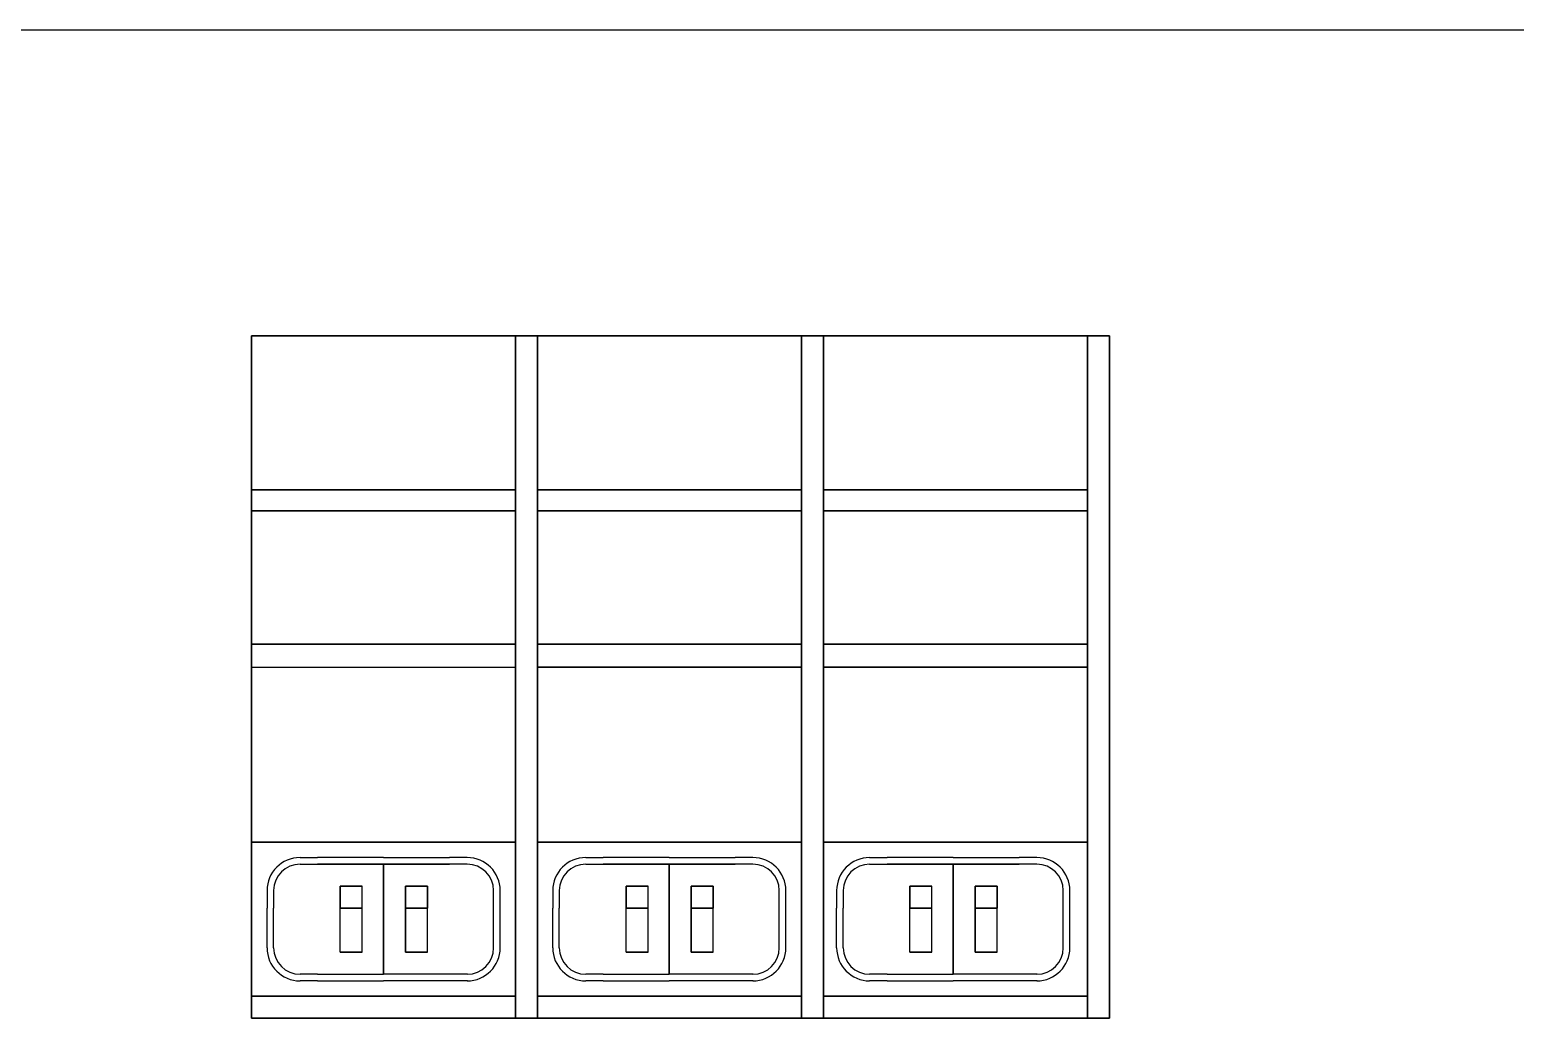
# Model space of a CAD drawing. Header units: millimetres. Extents: x 51491 to 87084, y 5379 to 33460.
# Drawn here: x 74741 to 80211, y 25802 to 29439 of the extents above; entities that cross this region are included whole.
import ezdxf

# ---------------------------------------------------------------- set-up
doc = ezdxf.new("R2010")
doc.units = ezdxf.units.MM
doc.layers.add('www.cad-blocks.net', color=7, linetype='Continuous')

# ---------------------------------------------------------------- blocks, each defined once
blk = doc.blocks.new('A$C2ED65D9D')
at = {"linetype": 'Continuous'}
for p, q in [((0, 2511), (972, 2511)), ((0, 2511), (972, 2511)), ((0, 2511), (972, 2511)), ((972, 2511), (0, 2511)), ((972, 2511), (0, 2511)), ((0, 2511), (972, 2511)), ((972, 2511), (0, 2511)), ((0, 2511), (972, 2511)), ((0, 2511), (972, 2511)), ((0, 2511), (972, 2511)), ((972, 2511), (0, 2511)), ((972, 2511), (0, 2511)), ((0, 2511), (972, 2511)), ((972, 2511), (0, 2511)), ((0, 2511), (972, 2511)), ((972, 2511), (0, 2511)), ((972, 2511), (0, 2511)), ((0, 2511), (972, 2511)), ((972, 2511), (0, 2511)), ((0, 2511), (972, 2511)), ((0, 2511), (972, 2511)), ((0, 2511), (972, 2511)), ((0, 2511), (972, 2511)), ((972, 2511), (0, 2511)), ((972, 2511), (0, 2511)), ((0, 2511), (972, 2511)), ((0, 2511), (972, 2511)), ((972, 2511), (0, 2511)), ((0, 2511), (972, 2511)), ((972, 2511), (0, 2511)), ((972, 2511), (0, 2511)), ((0, 2511), (972, 2511)), ((0, 648), (0, 2511)), ((0, 648), (0, 2511)), ((0, 648), (0, 2511)), ((0, 2511), (0, 648)), ((0, 2511), (0, 648)), ((0, 648), (0, 2511)), ((0, 2511), (0, 648)), ((0, 648), (0, 2511)), ((0, 648), (0, 2511)), ((0, 648), (0, 2511)), ((0, 2511), (0, 648)), ((0, 2511), (0, 648)), ((0, 648), (0, 2511)), ((0, 2511), (0, 648)), ((0, 648), (0, 2511)), ((0, 2511), (0, 648)), ((0, 2511), (0, 648)), ((0, 648), (0, 2511)), ((0, 2511), (0, 648)), ((0, 648), (0, 2511)), ((0, 648), (0, 2511)), ((0, 648), (0, 2511)), ((0, 648), (0, 2511)), ((0, 2511), (0, 648)), ((0, 2511), (0, 648)), ((0, 648), (0, 2511)), ((0, 648), (0, 2511)), ((0, 2511), (0, 648)), ((0, 648), (0, 2511)), ((0, 648), (0, 2511)), ((0, 2511), (0, 648)), ((0, 648), (0, 2511)), ((972, 2511), (1053, 2511)), ((1053, 2511), (972, 2511)), ((1053, 2511), (972, 2511)), ((972, 2511), (1053, 2511)), ((972, 2511), (972, 648)), ((972, 2511), (972, 648)), ((972, 648), (972, 2511)), ((972, 648), (972, 2511)), ((972, 648), (972, 2511)), ((972, 648), (972, 2511)), ((972, 2511), (972, 648)), ((972, 2511), (972, 648)), ((972, 648), (972, 2511)), ((972, 648), (972, 2511)), ((972, 648), (972, 2511)), ((972, 648), (972, 2511)), ((1053, 648), (1053, 2511)), ((1053, 648), (1053, 2511)), ((1053, 648), (1053, 2511)), ((1053, 2511), (1053, 648)), ((1053, 2511), (1053, 648)), ((1053, 648), (1053, 2511)), ((1053, 2511), (1053, 648)), ((1053, 648), (1053, 2511)), ((1053, 648), (1053, 2511)), ((1053, 648), (1053, 2511)), ((1053, 2511), (1053, 648)), ((1053, 2511), (1053, 648)), ((1053, 648), (1053, 2511)), ((1053, 2511), (1053, 648)), ((1053, 648), (1053, 2511)), ((1053, 2511), (1053, 648)), ((1053, 2511), (1053, 648)), ((1053, 648), (1053, 2511)), ((1053, 2511), (1053, 648)), ((1053, 648), (1053, 2511)), ((1053, 648), (1053, 2511)), ((1053, 648), (1053, 2511)), ((1053, 648), (1053, 2511)), ((1053, 2511), (1053, 648)), ((1053, 2511), (1053, 648)), ((1053, 648), (1053, 2511)), ((1053, 2511), (1053, 648)), ((1053, 648), (1053, 2511)), ((1053, 648), (1053, 2511)), ((1053, 648), (1053, 2511)), ((1053, 2511), (1053, 648)), ((1053, 2511), (1053, 648)), ((1053, 648), (1053, 2511)), ((1053, 2511), (1053, 648)), ((1053, 648), (1053, 2511)), ((1053, 2511), (1053, 648)), ((1053, 2511), (1053, 648)), ((1053, 648), (1053, 2511)), ((1053, 2511), (1053, 648)), ((1053, 648), (1053, 2511)), ((1053, 648), (1053, 2511)), ((1053, 648), (1053, 2511)), ((1053, 648), (1053, 2511)), ((1053, 2511), (1053, 648)), ((1053, 2511), (1053, 648)), ((1053, 648), (1053, 2511)), ((1053, 648), (1053, 2511)), ((1053, 2511), (1053, 648)), ((1053, 648), (1053, 2511)), ((1053, 648), (1053, 2511)), ((1053, 2511), (1053, 648)), ((1053, 648), (1053, 2511)), ((1053, 2511), (2025, 2511)), ((1053, 2511), (2025, 2511)), ((1053, 2511), (2025, 2511)), ((2025, 2511), (1053, 2511)), ((2025, 2511), (1053, 2511)), ((1053, 2511), (2025, 2511)), ((2025, 2511), (1053, 2511)), ((1053, 2511), (2025, 2511)), ((1053, 2511), (2025, 2511)), ((1053, 2511), (2025, 2511)), ((2025, 2511), (1053, 2511)), ((2025, 2511), (1053, 2511)), ((1053, 2511), (2025, 2511)), ((2025, 2511), (1053, 2511)), ((1053, 2511), (2025, 2511)), ((2025, 2511), (1053, 2511)), ((2025, 2511), (1053, 2511)), ((1053, 2511), (2025, 2511)), ((2025, 2511), (1053, 2511)), ((1053, 2511), (2025, 2511)), ((1053, 2511), (2025, 2511)), ((1053, 2511), (2025, 2511)), ((1053, 2511), (2025, 2511)), ((2025, 2511), (1053, 2511)), ((2025, 2511), (1053, 2511)), ((1053, 2511), (2025, 2511)), ((1053, 2511), (2025, 2511)), ((2025, 2511), (1053, 2511)), ((1053, 2511), (2025, 2511)), ((2025, 2511), (1053, 2511)), ((2025, 2511), (1053, 2511)), ((1053, 2511), (2025, 2511)), ((2106, 2511), (2025, 2511)), ((2025, 2511), (2106, 2511)), ((2025, 2511), (2106, 2511)), ((2025, 2511), (2106, 2511)), ((2025, 2511), (2025, 648)), ((2025, 648), (2025, 2511)), ((2025, 2511), (2025, 648)), ((2025, 2511), (2025, 648)), ((2025, 648), (2025, 2511)), ((2025, 2511), (2025, 648)), ((2025, 648), (2025, 2511)), ((2025, 648), (2025, 2511)), ((2025, 648), (2025, 2511)), ((2025, 648), (2025, 2511)), ((2025, 2511), (2025, 648)), ((2025, 2511), (2025, 648)), ((2025, 648), (2025, 2511)), ((2025, 648), (2025, 2511)), ((2025, 648), (2025, 2511)), ((2025, 648), (2025, 2511)), ((2106, 2511), (3078, 2511)), ((2106, 2511), (3078, 2511)), ((2106, 2511), (3078, 2511)), ((3078, 2511), (2106, 2511)), ((3078, 2511), (2106, 2511)), ((2106, 2511), (3078, 2511)), ((3078, 2511), (2106, 2511)), ((2106, 2511), (3078, 2511)), ((2106, 2511), (3078, 2511)), ((2106, 2511), (3078, 2511)), ((3078, 2511), (2106, 2511)), ((3078, 2511), (2106, 2511)), ((2106, 2511), (3078, 2511)), ((3078, 2511), (2106, 2511)), ((2106, 2511), (3078, 2511)), ((3078, 2511), (2106, 2511)), ((3078, 2511), (2106, 2511)), ((2106, 2511), (3078, 2511)), ((3078, 2511), (2106, 2511)), ((2106, 2511), (3078, 2511)), ((2106, 2511), (3078, 2511)), ((2106, 2511), (3078, 2511)), ((2106, 2511), (3078, 2511)), ((3078, 2511), (2106, 2511)), ((3078, 2511), (2106, 2511)), ((2106, 2511), (3078, 2511)), ((2106, 2511), (3078, 2511)), ((3078, 2511), (2106, 2511)), ((2106, 2511), (3078, 2511)), ((3078, 2511), (2106, 2511)), ((3078, 2511), (2106, 2511)), ((2106, 2511), (3078, 2511)), ((2106, 648), (2106, 2511)), ((2106, 648), (2106, 2511)), ((2106, 648), (2106, 2511)), ((2106, 2511), (2106, 648)), ((2106, 2511), (2106, 648)), ((2106, 648), (2106, 2511)), ((2106, 2511), (2106, 648)), ((2106, 648), (2106, 2511)), ((2106, 648), (2106, 2511)), ((2106, 648), (2106, 2511)), ((2106, 2511), (2106, 648)), ((2106, 2511), (2106, 648)), ((2106, 648), (2106, 2511)), ((2106, 2511), (2106, 648)), ((2106, 648), (2106, 2511)), ((2106, 2511), (2106, 648)), ((2106, 2511), (2106, 648)), ((2106, 648), (2106, 2511)), ((2106, 2511), (2106, 648)), ((2106, 648), (2106, 2511)), ((2106, 648), (2106, 2511)), ((2106, 648), (2106, 2511)), ((2106, 648), (2106, 2511)), ((2106, 2511), (2106, 648)), ((2106, 2511), (2106, 648)), ((2106, 648), (2106, 2511)), ((2106, 648), (2106, 2511)), ((2106, 2511), (2106, 648)), ((2106, 648), (2106, 2511)), ((2106, 648), (2106, 2511)), ((2106, 2511), (2106, 648)), ((2106, 648), (2106, 2511)), ((2106, 648), (2106, 2511)), ((2106, 648), (2106, 2511)), ((2106, 648), (2106, 2511)), ((2106, 2511), (2106, 648)), ((2106, 2511), (2106, 648)), ((2106, 648), (2106, 2511)), ((2106, 2511), (2106, 648)), ((2106, 648), (2106, 2511)), ((2106, 648), (2106, 2511)), ((2106, 648), (2106, 2511)), ((2106, 2511), (2106, 648)), ((2106, 2511), (2106, 648)), ((2106, 648), (2106, 2511)), ((2106, 648), (2106, 2511)), ((2106, 2511), (2106, 648)), ((2106, 648), (2106, 2511)), ((3078, 2511), (3159, 2511)), ((3078, 2511), (3159, 2511)), ((3159, 2511), (3078, 2511)), ((3078, 2511), (3159, 2511)), ((3078, 2511), (3078, 648)), ((3078, 648), (3078, 2511)), ((3078, 648), (3078, 2511)), ((3078, 2511), (3078, 648)), ((3078, 2511), (3078, 648)), ((3078, 648), (3078, 2511)), ((3078, 2511), (3078, 648)), ((3078, 648), (3078, 2511)), ((3078, 2511), (3078, 648)), ((3078, 2511), (3078, 648)), ((3078, 648), (3078, 2511)), ((3078, 2511), (3078, 648)), ((3078, 648), (3078, 2511)), ((3078, 648), (3078, 2511)), ((3078, 648), (3078, 2511)), ((3078, 648), (3078, 2511)), ((3078, 2511), (3078, 648)), ((3078, 2511), (3078, 648)), ((3078, 648), (3078, 2511)), ((3078, 648), (3078, 2511)), ((3078, 648), (3078, 2511)), ((3078, 648), (3078, 2511)), ((3159, 648), (3159, 2511)), ((3159, 648), (3159, 2511)), ((3159, 648), (3159, 2511)), ((3159, 2511), (3159, 648)), ((3159, 2511), (3159, 648)), ((3159, 2511), (3159, 648)), ((3159, 648), (3159, 2511)), ((3159, 648), (3159, 2511)), ((3159, 2511), (3159, 648)), ((3159, 648), (3159, 2511)), ((0, 1944), (972, 1944)), ((0, 1944), (972, 1944)), ((0, 1944), (972, 1944)), ((972, 1944), (0, 1944)), ((972, 1944), (0, 1944)), ((0, 1944), (972, 1944)), ((972, 1944), (0, 1944)), ((0, 1944), (972, 1944)), ((0, 1944), (972, 1944)), ((0, 1944), (972, 1944)), ((972, 1944), (0, 1944)), ((972, 1944), (0, 1944)), ((0, 1944), (972, 1944)), ((972, 1944), (0, 1944)), ((0, 1944), (972, 1944)), ((972, 1944), (0, 1944)), ((972, 1944), (0, 1944)), ((0, 1944), (972, 1944)), ((972, 1944), (0, 1944)), ((0, 1944), (972, 1944)), ((0, 1944), (972, 1944)), ((0, 1944), (972, 1944)), ((0, 1944), (972, 1944)), ((972, 1944), (0, 1944)), ((972, 1944), (0, 1944)), ((0, 1944), (972, 1944)), ((0, 1944), (972, 1944)), ((972, 1944), (0, 1944)), ((0, 1944), (972, 1944)), ((972, 1944), (0, 1944)), ((972, 1944), (0, 1944)), ((0, 1944), (972, 1944)), ((1053, 1944), (2025, 1944)), ((1053, 1944), (2025, 1944)), ((1053, 1944), (2025, 1944)), ((2025, 1944), (1053, 1944)), ((2025, 1944), (1053, 1944)), ((1053, 1944), (2025, 1944)), ((2025, 1944), (1053, 1944)), ((1053, 1944), (2025, 1944)), ((1053, 1944), (2025, 1944)), ((1053, 1944), (2025, 1944)), ((2025, 1944), (1053, 1944)), ((2025, 1944), (1053, 1944)), ((1053, 1944), (2025, 1944)), ((2025, 1944), (1053, 1944)), ((1053, 1944), (2025, 1944)), ((2025, 1944), (1053, 1944)), ((2025, 1944), (1053, 1944)), ((1053, 1944), (2025, 1944)), ((2025, 1944), (1053, 1944)), ((1053, 1944), (2025, 1944)), ((1053, 1944), (2025, 1944)), ((1053, 1944), (2025, 1944)), ((1053, 1944), (2025, 1944)), ((2025, 1944), (1053, 1944)), ((2025, 1944), (1053, 1944)), ((1053, 1944), (2025, 1944)), ((1053, 1944), (2025, 1944)), ((2025, 1944), (1053, 1944)), ((1053, 1944), (2025, 1944)), ((2025, 1944), (1053, 1944)), ((2025, 1944), (1053, 1944)), ((1053, 1944), (2025, 1944)), ((2106, 1944), (3078, 1944)), ((2106, 1944), (3078, 1944)), ((2106, 1944), (3078, 1944)), ((3078, 1944), (2106, 1944)), ((3078, 1944), (2106, 1944)), ((2106, 1944), (3078, 1944)), ((3078, 1944), (2106, 1944)), ((2106, 1944), (3078, 1944)), ((2106, 1944), (3078, 1944)), ((2106, 1944), (3078, 1944)), ((3078, 1944), (2106, 1944)), ((3078, 1944), (2106, 1944)), ((2106, 1944), (3078, 1944)), ((3078, 1944), (2106, 1944)), ((2106, 1944), (3078, 1944)), ((3078, 1944), (2106, 1944)), ((3078, 1944), (2106, 1944)), ((2106, 1944), (3078, 1944)), ((3078, 1944), (2106, 1944)), ((2106, 1944), (3078, 1944)), ((2106, 1944), (3078, 1944)), ((2106, 1944), (3078, 1944)), ((2106, 1944), (3078, 1944)), ((3078, 1944), (2106, 1944)), ((3078, 1944), (2106, 1944)), ((2106, 1944), (3078, 1944)), ((2106, 1944), (3078, 1944)), ((3078, 1944), (2106, 1944)), ((2106, 1944), (3078, 1944)), ((3078, 1944), (2106, 1944)), ((3078, 1944), (2106, 1944)), ((2106, 1944), (3078, 1944)), ((0, 1867.3), (972, 1867.3)), ((972, 1867.3), (0, 1867.3)), ((972, 1867.3), (0, 1867.3)), ((0, 1867.3), (972, 1867.3)), ((972, 1867.3), (0, 1867.3)), ((0, 1867.3), (972, 1867.3)), ((0, 1867.3), (972, 1867.3)), ((972, 1867.3), (0, 1867.3)), ((972, 1867.3), (0, 1867.3)), ((0, 1867.3), (972, 1867.3)), ((0, 1867.3), (972, 1867.3)), ((0, 1867.3), (972, 1867.3)), ((0, 1867.3), (972, 1867.3)), ((972, 1867.3), (0, 1867.3)), ((0, 1867.3), (972, 1867.3)), ((972, 1867.3), (0, 1867.3)), ((972, 1867.3), (0, 1867.3)), ((0, 1867.3), (972, 1867.3)), ((972, 1867.3), (0, 1867.3)), ((0, 1867.3), (972, 1867.3)), ((972, 1867.3), (0, 1867.3)), ((972, 1867.3), (0, 1867.3)), ((0, 1867.3), (972, 1867.3)), ((0, 1867.3), (972, 1867.3)), ((0, 1867.3), (972, 1867.3)), ((972, 1867.3), (0, 1867.3)), ((0, 1867.3), (972, 1867.3)), ((972, 1867.3), (0, 1867.3)), ((972, 1867.3), (0, 1867.3)), ((0, 1867.3), (972, 1867.3)), ((0, 1867.3), (972, 1867.3)), ((0, 1867.3), (972, 1867.3)), ((1053, 1867.3), (2025, 1867.3)), ((2025, 1867.3), (1053, 1867.3)), ((2025, 1867.3), (1053, 1867.3)), ((1053, 1867.3), (2025, 1867.3)), ((2025, 1867.3), (1053, 1867.3)), ((1053, 1867.3), (2025, 1867.3)), ((1053, 1867.3), (2025, 1867.3)), ((2025, 1867.3), (1053, 1867.3)), ((2025, 1867.3), (1053, 1867.3)), ((1053, 1867.3), (2025, 1867.3)), ((1053, 1867.3), (2025, 1867.3)), ((1053, 1867.3), (2025, 1867.3)), ((1053, 1867.3), (2025, 1867.3)), ((2025, 1867.3), (1053, 1867.3)), ((1053, 1867.3), (2025, 1867.3)), ((2025, 1867.3), (1053, 1867.3)), ((2025, 1867.3), (1053, 1867.3)), ((1053, 1867.3), (2025, 1867.3)), ((2025, 1867.3), (1053, 1867.3)), ((1053, 1867.3), (2025, 1867.3)), ((2025, 1867.3), (1053, 1867.3)), ((2025, 1867.3), (1053, 1867.3)), ((1053, 1867.3), (2025, 1867.3)), ((1053, 1867.3), (2025, 1867.3)), ((1053, 1867.3), (2025, 1867.3)), ((2025, 1867.3), (1053, 1867.3)), ((1053, 1867.3), (2025, 1867.3)), ((2025, 1867.3), (1053, 1867.3)), ((2025, 1867.3), (1053, 1867.3)), ((1053, 1867.3), (2025, 1867.3)), ((1053, 1867.3), (2025, 1867.3)), ((1053, 1867.3), (2025, 1867.3)), ((2106, 1867.3), (3078, 1867.3)), ((3078, 1867.3), (2106, 1867.3)), ((3078, 1867.3), (2106, 1867.3)), ((2106, 1867.3), (3078, 1867.3)), ((3078, 1867.3), (2106, 1867.3)), ((2106, 1867.3), (3078, 1867.3)), ((2106, 1867.3), (3078, 1867.3)), ((3078, 1867.3), (2106, 1867.3)), ((3078, 1867.3), (2106, 1867.3)), ((2106, 1867.3), (3078, 1867.3)), ((2106, 1867.3), (3078, 1867.3)), ((2106, 1867.3), (3078, 1867.3)), ((2106, 1867.3), (3078, 1867.3)), ((3078, 1867.3), (2106, 1867.3)), ((2106, 1867.3), (3078, 1867.3)), ((3078, 1867.3), (2106, 1867.3)), ((3078, 1867.3), (2106, 1867.3)), ((2106, 1867.3), (3078, 1867.3)), ((3078, 1867.3), (2106, 1867.3)), ((2106, 1867.3), (3078, 1867.3)), ((3078, 1867.3), (2106, 1867.3)), ((3078, 1867.3), (2106, 1867.3)), ((2106, 1867.3), (3078, 1867.3)), ((2106, 1867.3), (3078, 1867.3)), ((2106, 1867.3), (3078, 1867.3)), ((3078, 1867.3), (2106, 1867.3)), ((2106, 1867.3), (3078, 1867.3)), ((3078, 1867.3), (2106, 1867.3)), ((3078, 1867.3), (2106, 1867.3)), ((2106, 1867.3), (3078, 1867.3)), ((2106, 1867.3), (3078, 1867.3)), ((2106, 1867.3), (3078, 1867.3)), ((0, 1215), (0, 1377)), ((0, 1377), (0, 1215)), ((0, 1215), (0, 1377)), ((0, 1215), (0, 1377)), ((0, 1377), (972, 1377)), ((0, 1377), (972, 1377)), ((972, 1377), (0, 1377)), ((972, 1377), (0, 1377)), ((0, 1377), (972, 1377)), ((0, 1377), (972, 1377)), ((972, 1377), (0, 1377)), ((0, 1377), (972, 1377)), ((972, 1377), (972, 1215)), ((972, 1215), (972, 1377)), ((972, 1215), (972, 1377)), ((972, 1215), (972, 1377)), ((1053, 1215), (1053, 1377)), ((1053, 1377), (1053, 1215)), ((1053, 1215), (1053, 1377)), ((1053, 1215), (1053, 1377)), ((1053, 1377), (2025, 1377)), ((1053, 1377), (2025, 1377)), ((2025, 1377), (1053, 1377)), ((2025, 1377), (1053, 1377)), ((1053, 1377), (2025, 1377)), ((1053, 1377), (2025, 1377)), ((2025, 1377), (1053, 1377)), ((1053, 1377), (2025, 1377)), ((2025, 1377), (2025, 1215)), ((2025, 1215), (2025, 1377)), ((2025, 1215), (2025, 1377)), ((2025, 1215), (2025, 1377)), ((2106, 1377), (3078, 1377)), ((2106, 1377), (3078, 1377)), ((3078, 1377), (2106, 1377)), ((3078, 1377), (2106, 1377)), ((2106, 1377), (3078, 1377)), ((2106, 1377), (3078, 1377)), ((3078, 1377), (2106, 1377)), ((2106, 1377), (3078, 1377)), ((2106, 1215), (2106, 1377)), ((2106, 1377), (2106, 1215)), ((2106, 1215), (2106, 1377)), ((2106, 1215), (2106, 1377)), ((3078, 1377), (3078, 1215)), ((3078, 1215), (3078, 1377)), ((3078, 1215), (3078, 1377)), ((3078, 1215), (3078, 1377)), ((0, 1291.7), (972, 1291.7)), ((1053, 1291.7), (2025, 1291.7)), ((2025, 1291.7), (1053, 1291.7)), ((2025, 1291.7), (1053, 1291.7)), ((2025, 1291.7), (1053, 1291.7)), ((1053, 1291.7), (2025, 1291.7)), ((2025, 1291.7), (1053, 1291.7)), ((1053, 1291.7), (2025, 1291.7)), ((2025, 1291.7), (1053, 1291.7)), ((2025, 1291.7), (1053, 1291.7)), ((1053, 1291.7), (2025, 1291.7)), ((2025, 1291.7), (1053, 1291.7)), ((1053, 1291.7), (2025, 1291.7)), ((2025, 1291.7), (1053, 1291.7)), ((2025, 1291.7), (1053, 1291.7)), ((1053, 1291.7), (2025, 1291.7)), ((1053, 1291.7), (2025, 1291.7)), ((1053, 1291.7), (2025, 1291.7)), ((2025, 1291.7), (1053, 1291.7)), ((1053, 1291.7), (2025, 1291.7)), ((2025, 1291.7), (1053, 1291.7)), ((2025, 1291.7), (1053, 1291.7)), ((1053, 1291.7), (2025, 1291.7)), ((1053, 1291.7), (2025, 1291.7)), ((1053, 1291.7), (2025, 1291.7)), ((2106, 1291.7), (3078, 1291.7)), ((3078, 1291.7), (2106, 1291.7)), ((3078, 1291.7), (2106, 1291.7)), ((3078, 1291.7), (2106, 1291.7)), ((2106, 1291.7), (3078, 1291.7)), ((3078, 1291.7), (2106, 1291.7)), ((2106, 1291.7), (3078, 1291.7)), ((3078, 1291.7), (2106, 1291.7)), ((3078, 1291.7), (2106, 1291.7)), ((2106, 1291.7), (3078, 1291.7)), ((3078, 1291.7), (2106, 1291.7)), ((2106, 1291.7), (3078, 1291.7)), ((3078, 1291.7), (2106, 1291.7)), ((3078, 1291.7), (2106, 1291.7)), ((2106, 1291.7), (3078, 1291.7)), ((2106, 1291.7), (3078, 1291.7)), ((2106, 1291.7), (3078, 1291.7)), ((3078, 1291.7), (2106, 1291.7)), ((2106, 1291.7), (3078, 1291.7)), ((3078, 1291.7), (2106, 1291.7)), ((3078, 1291.7), (2106, 1291.7)), ((2106, 1291.7), (3078, 1291.7)), ((2106, 1291.7), (3078, 1291.7)), ((2106, 1291.7), (3078, 1291.7)), ((0, 0), (0, 648)), ((0, 648), (0, 0)), ((0, 648), (0, 0)), ((0, 648), (0, 0)), ((0, 0), (0, 648)), ((0, 0), (0, 648)), ((0, 648), (0, 0)), ((0, 648), (0, 0)), ((0, 0), (0, 648)), ((0, 648), (0, 0)), ((0, 648), (0, 0)), ((0, 648), (0, 0)), ((0, 0), (0, 648)), ((0, 648), (0, 0)), ((0, 0), (0, 648)), ((0, 648), (0, 0)), ((0, 0), (0, 648)), ((0, 0), (0, 648)), ((0, 648), (0, 0)), ((0, 0), (0, 648)), ((0, 648), (0, 81)), ((0, 648), (0, 81)), ((0, 648), (0, 81)), ((0, 648), (0, 81)), ((486, 648), (0, 648)), ((0, 648), (486, 648)), ((486, 648), (0, 648)), ((0, 648), (486, 648)), ((0, 648), (972, 648)), ((972, 648), (0, 648)), ((972, 648), (0, 648)), ((972, 648), (0, 648)), ((0, 648), (972, 648)), ((0, 648), (972, 648)), ((972, 648), (0, 648)), ((972, 648), (0, 648)), ((0, 648), (972, 648)), ((972, 648), (0, 648)), ((972, 648), (0, 648)), ((972, 648), (0, 648)), ((0, 648), (972, 648)), ((972, 648), (0, 648)), ((0, 648), (972, 648)), ((972, 648), (0, 648)), ((0, 648), (972, 648)), ((972, 648), (0, 648)), ((972, 648), (0, 648)), ((0, 648), (972, 648)), ((486, 648), (972, 648)), ((972, 648), (486, 648)), ((486, 648), (972, 648)), ((486, 648), (972, 648)), ((972, 648), (972, 0)), ((972, 648), (972, 0)), ((972, 648), (972, 0)), ((972, 0), (972, 648)), ((972, 648), (972, 0)), ((972, 0), (972, 648)), ((972, 0), (972, 648)), ((972, 0), (972, 648)), ((972, 648), (972, 81)), ((972, 648), (972, 81)), ((972, 648), (972, 81)), ((972, 648), (972, 81)), ((1053, 0), (1053, 648)), ((1053, 648), (1053, 0)), ((1053, 648), (1053, 0)), ((1053, 648), (1053, 0)), ((1053, 0), (1053, 648)), ((1053, 0), (1053, 648)), ((1053, 648), (1053, 0)), ((1053, 648), (1053, 0)), ((1053, 0), (1053, 648)), ((1053, 0), (1053, 648)), ((1053, 648), (1053, 0)), ((1053, 0), (1053, 648)), ((1053, 0), (1053, 648)), ((1053, 648), (1053, 0)), ((1053, 648), (1053, 0)), ((1053, 648), (1053, 0)), ((1053, 0), (1053, 648)), ((1053, 0), (1053, 648)), ((1053, 648), (1053, 0)), ((1053, 648), (1053, 0)), ((1053, 0), (1053, 648)), ((1053, 648), (1053, 0)), ((1053, 648), (1053, 0)), ((1053, 648), (1053, 0)), ((1053, 0), (1053, 648)), ((1053, 648), (1053, 0)), ((1053, 0), (1053, 648)), ((1053, 648), (1053, 0)), ((1053, 0), (1053, 648)), ((1053, 0), (1053, 648)), ((1053, 648), (1053, 0)), ((1053, 0), (1053, 648)), ((1053, 648), (1053, 81)), ((1053, 648), (1053, 81)), ((1053, 648), (1053, 81)), ((1053, 648), (1053, 81)), ((1053, 648), (2025, 648)), ((2025, 648), (1053, 648)), ((2025, 648), (1053, 648)), ((2025, 648), (1053, 648)), ((1053, 648), (2025, 648)), ((1053, 648), (2025, 648)), ((2025, 648), (1053, 648)), ((2025, 648), (1053, 648)), ((1053, 648), (2025, 648)), ((2025, 648), (1053, 648)), ((2025, 648), (1053, 648)), ((2025, 648), (1053, 648)), ((1053, 648), (2025, 648)), ((2025, 648), (1053, 648)), ((1053, 648), (2025, 648)), ((2025, 648), (1053, 648)), ((1053, 648), (2025, 648)), ((2025, 648), (1053, 648)), ((2025, 648), (1053, 648)), ((1053, 648), (2025, 648)), ((1539, 648), (1053, 648)), ((1053, 648), (1539, 648)), ((1539, 648), (1053, 648)), ((1053, 648), (1539, 648)), ((1539, 648), (2025, 648)), ((2025, 648), (1539, 648)), ((1539, 648), (2025, 648)), ((1539, 648), (2025, 648)), ((2025, 0), (2025, 648)), ((2025, 0), (2025, 648)), ((2025, 648), (2025, 0)), ((2025, 648), (2025, 0)), ((2025, 648), (2025, 0)), ((2025, 0), (2025, 648)), ((2025, 648), (2025, 0)), ((2025, 0), (2025, 648)), ((2025, 0), (2025, 648)), ((2025, 0), (2025, 648)), ((2025, 648), (2025, 81)), ((2025, 648), (2025, 81)), ((2025, 648), (2025, 81)), ((2025, 648), (2025, 81)), ((2592, 648), (2106, 648)), ((2106, 648), (2592, 648)), ((2592, 648), (2106, 648)), ((2106, 648), (2592, 648)), ((2106, 648), (3078, 648)), ((3078, 648), (2106, 648)), ((3078, 648), (2106, 648)), ((3078, 648), (2106, 648)), ((2106, 648), (3078, 648)), ((2106, 648), (3078, 648)), ((3078, 648), (2106, 648)), ((3078, 648), (2106, 648)), ((2106, 648), (3078, 648)), ((3078, 648), (2106, 648)), ((3078, 648), (2106, 648)), ((3078, 648), (2106, 648)), ((2106, 648), (3078, 648)), ((3078, 648), (2106, 648)), ((2106, 648), (3078, 648)), ((3078, 648), (2106, 648)), ((2106, 648), (3078, 648)), ((3078, 648), (2106, 648)), ((3078, 648), (2106, 648)), ((2106, 648), (3078, 648)), ((2106, 0), (2106, 648)), ((2106, 648), (2106, 0)), ((2106, 648), (2106, 0)), ((2106, 648), (2106, 0)), ((2106, 0), (2106, 648)), ((2106, 0), (2106, 648)), ((2106, 648), (2106, 0)), ((2106, 648), (2106, 0)), ((2106, 0), (2106, 648)), ((2106, 648), (2106, 0)), ((2106, 648), (2106, 0)), ((2106, 648), (2106, 0)), ((2106, 0), (2106, 648)), ((2106, 648), (2106, 0)), ((2106, 0), (2106, 648)), ((2106, 648), (2106, 0)), ((2106, 0), (2106, 648)), ((2106, 0), (2106, 648)), ((2106, 648), (2106, 0)), ((2106, 0), (2106, 648)), ((2106, 648), (2106, 81)), ((2106, 648), (2106, 81)), ((2106, 648), (2106, 81)), ((2106, 648), (2106, 81)), ((2106, 0), (2106, 648)), ((2106, 648), (2106, 0)), ((2106, 648), (2106, 0)), ((2106, 648), (2106, 0)), ((2106, 0), (2106, 648)), ((2106, 0), (2106, 648)), ((2106, 648), (2106, 0)), ((2106, 0), (2106, 648)), ((2106, 648), (2106, 0)), ((2106, 0), (2106, 648)), ((2592, 648), (3078, 648)), ((3078, 648), (2592, 648)), ((2592, 648), (3078, 648)), ((2592, 648), (3078, 648)), ((3078, 648), (3078, 0)), ((3078, 0), (3078, 648)), ((3078, 0), (3078, 648)), ((3078, 648), (3078, 0)), ((3078, 648), (3078, 0)), ((3078, 0), (3078, 648)), ((3078, 648), (3078, 0)), ((3078, 648), (3078, 0)), ((3078, 648), (3078, 0)), ((3078, 0), (3078, 648)), ((3078, 648), (3078, 0)), ((3078, 0), (3078, 648)), ((3078, 0), (3078, 648)), ((3078, 0), (3078, 648)), ((3078, 648), (3078, 81)), ((3078, 648), (3078, 81)), ((3078, 648), (3078, 81)), ((3078, 648), (3078, 81)), ((3159, 0), (3159, 648)), ((3159, 648), (3159, 0)), ((3159, 648), (3159, 0)), ((3159, 0), (3159, 648)), ((3159, 648), (3159, 0)), ((3159, 0), (3159, 648)), ((178.2, 591.3), (243, 591.3)), ((178.2, 567), (243, 567)), ((486, 591.3), (243, 591.3)), ((243, 567), (486, 567)), ((243, 567), (486, 567)), ((486, 567), (243, 567)), ((486, 567), (243, 567)), ((486, 567), (243, 567)), ((243, 567), (486, 567)), ((243, 567), (486, 567)), ((486, 567), (243, 567)), ((486, 591.3), (729, 591.3)), ((486, 162), (486, 567)), ((486, 567), (486, 162)), ((486, 162), (486, 567)), ((486, 567), (486, 162)), ((729, 567), (486, 567)), ((729, 567), (486, 567)), ((486, 567), (729, 567)), ((486, 567), (729, 567)), ((486, 567), (729, 567)), ((729, 567), (486, 567)), ((729, 567), (486, 567)), ((486, 567), (729, 567)), ((793.8, 591.3), (729, 591.3)), ((793.8, 567), (729, 567)), ((1230.1, 591.3), (1294.9, 591.3)), ((1230.1, 567), (1294.9, 567)), ((1537.9, 591.3), (1294.9, 591.3)), ((1537.9, 567), (1294.9, 567)), ((1294.9, 567), (1537.9, 567)), ((1294.9, 567), (1537.9, 567)), ((1537.9, 567), (1294.9, 567)), ((1537.9, 567), (1294.9, 567)), ((1537.9, 567), (1294.9, 567)), ((1294.9, 567), (1537.9, 567)), ((1294.9, 567), (1537.9, 567)), ((1537.9, 591.3), (1780.9, 591.3)), ((1537.9, 567), (1537.9, 162)), ((1537.9, 162), (1537.9, 567)), ((1537.9, 567), (1537.9, 162)), ((1537.9, 162), (1537.9, 567)), ((1537.9, 567), (1780.9, 567)), ((1780.9, 567), (1537.9, 567)), ((1780.9, 567), (1537.9, 567)), ((1537.9, 567), (1780.9, 567)), ((1537.9, 567), (1780.9, 567)), ((1537.9, 567), (1780.9, 567)), ((1780.9, 567), (1537.9, 567)), ((1780.9, 567), (1537.9, 567)), ((1845.7, 591.3), (1780.9, 591.3)), ((1845.7, 567), (1780.9, 567)), ((2275.5, 591.3), (2340.3, 591.3)), ((2275.5, 567), (2340.3, 567)), ((2583.3, 591.3), (2340.3, 591.3)), ((2340.3, 567), (2583.3, 567)), ((2340.3, 567), (2583.3, 567)), ((2583.3, 567), (2340.3, 567)), ((2583.3, 567), (2340.3, 567)), ((2583.3, 567), (2340.3, 567)), ((2340.3, 567), (2583.3, 567)), ((2340.3, 567), (2583.3, 567)), ((2583.3, 567), (2340.3, 567)), ((2583.3, 591.3), (2826.3, 591.3)), ((2583.3, 162), (2583.3, 567)), ((2583.3, 567), (2583.3, 162)), ((2583.3, 162), (2583.3, 567)), ((2583.3, 567), (2583.3, 162)), ((2826.3, 567), (2583.3, 567)), ((2826.3, 567), (2583.3, 567)), ((2583.3, 567), (2826.3, 567)), ((2583.3, 567), (2826.3, 567)), ((2583.3, 567), (2826.3, 567)), ((2826.3, 567), (2583.3, 567)), ((2826.3, 567), (2583.3, 567)), ((2583.3, 567), (2826.3, 567)), ((2891.1, 591.3), (2826.3, 591.3)), ((2891.1, 567), (2826.3, 567)), ((56.7, 469.8), (56.7, 405)), ((81, 469.8), (81, 405)), ((326.5, 486), (326.5, 405)), ((326.5, 405), (326.5, 486)), ((326.5, 486), (326.5, 405)), ((326.5, 405), (326.5, 486)), ((407.5, 486), (326.5, 486)), ((326.5, 486), (407.5, 486)), ((326.5, 486), (407.5, 486)), ((407.5, 486), (326.5, 486)), ((326.5, 486), (407.5, 486)), ((326.5, 486), (407.5, 486)), ((407.5, 486), (326.5, 486)), ((407.5, 486), (326.5, 486)), ((407.5, 243), (407.5, 486)), ((486, 405), (486, 486)), ((486, 486), (486, 405)), ((486, 486), (486, 405)), ((486, 405), (486, 486)), ((567, 486), (648, 486)), ((648, 486), (567, 486)), ((648, 486), (567, 486)), ((567, 486), (648, 486)), ((648, 486), (567, 486)), ((567, 405), (567, 486)), ((567, 486), (567, 405)), ((648, 486), (567, 486)), ((567, 486), (567, 405)), ((567, 405), (567, 486)), ((567, 486), (648, 486)), ((567, 486), (648, 486)), ((648, 486), (648, 405)), ((648, 405), (648, 486)), ((648, 486), (648, 405)), ((648, 405), (648, 486)), ((891, 405), (891, 469.8)), ((915.3, 405), (915.3, 469.8)), ((1108.6, 469.8), (1108.6, 405)), ((1132.9, 469.8), (1132.9, 405)), ((1378.4, 405), (1378.4, 486)), ((1378.4, 486), (1378.4, 405)), ((1378.4, 405), (1378.4, 486)), ((1378.4, 486), (1378.4, 405)), ((1459.4, 486), (1378.4, 486)), ((1459.4, 486), (1378.4, 486)), ((1378.4, 486), (1459.4, 486)), ((1378.4, 486), (1459.4, 486)), ((1459.4, 486), (1378.4, 486)), ((1378.4, 486), (1459.4, 486)), ((1378.4, 486), (1459.4, 486)), ((1459.4, 486), (1378.4, 486)), ((1459.4, 243), (1459.4, 486)), ((1537.9, 405), (1537.9, 486)), ((1537.9, 486), (1537.9, 405)), ((1537.9, 486), (1537.9, 405)), ((1537.9, 405), (1537.9, 486)), ((1618.9, 486), (1699.9, 486)), ((1618.9, 486), (1699.9, 486)), ((1618.9, 405), (1618.9, 486)), ((1618.9, 486), (1618.9, 405)), ((1699.9, 486), (1618.9, 486)), ((1618.9, 486), (1618.9, 405)), ((1618.9, 405), (1618.9, 486)), ((1699.9, 486), (1618.9, 486)), ((1618.9, 486), (1699.9, 486)), ((1699.9, 486), (1618.9, 486)), ((1699.9, 486), (1618.9, 486)), ((1618.9, 486), (1699.9, 486)), ((1699.9, 405), (1699.9, 486)), ((1699.9, 486), (1699.9, 405)), ((1699.9, 405), (1699.9, 486)), ((1699.9, 486), (1699.9, 405)), ((1942.9, 405), (1942.9, 469.8)), ((1967.2, 405), (1967.2, 469.8)), ((2154, 469.8), (2154, 405)), ((2178.3, 469.8), (2178.3, 405)), ((2504.9, 486), (2423.9, 486)), ((2423.9, 486), (2504.9, 486)), ((2423.9, 486), (2504.9, 486)), ((2504.9, 486), (2423.9, 486)), ((2423.9, 486), (2504.9, 486)), ((2423.9, 486), (2504.9, 486)), ((2504.9, 486), (2423.9, 486)), ((2504.9, 486), (2423.9, 486)), ((2423.9, 486), (2423.9, 405)), ((2423.9, 405), (2423.9, 486)), ((2423.9, 486), (2423.9, 405)), ((2423.9, 405), (2423.9, 486)), ((2504.9, 243), (2504.9, 486)), ((2583.3, 405), (2583.3, 486)), ((2583.3, 486), (2583.3, 405)), ((2583.3, 486), (2583.3, 405)), ((2583.3, 405), (2583.3, 486)), ((2664.3, 405), (2664.3, 486)), ((2664.3, 486), (2664.3, 405)), ((2664.3, 486), (2664.3, 405)), ((2664.3, 405), (2664.3, 486)), ((2664.3, 486), (2745.3, 486)), ((2745.3, 486), (2664.3, 486)), ((2745.3, 486), (2664.3, 486)), ((2664.3, 486), (2745.3, 486)), ((2745.3, 486), (2664.3, 486)), ((2745.3, 486), (2664.3, 486)), ((2664.3, 486), (2745.3, 486)), ((2664.3, 486), (2745.3, 486)), ((2745.3, 486), (2745.3, 405)), ((2745.3, 405), (2745.3, 486)), ((2745.3, 486), (2745.3, 405)), ((2745.3, 405), (2745.3, 486)), ((2988.3, 405), (2988.3, 469.8)), ((3012.6, 405), (3012.6, 469.8)), ((56.7, 259.2), (56.7, 405)), ((81, 259.2), (81, 405)), ((326.5, 243), (326.5, 405)), ((326.5, 243), (326.5, 405)), ((326.5, 243), (326.5, 405)), ((326.5, 243), (326.5, 405)), ((326.5, 405), (407.5, 405)), ((407.5, 405), (326.5, 405)), ((326.5, 405), (407.5, 405)), ((326.5, 405), (407.5, 405)), ((407.5, 405), (326.5, 405)), ((326.5, 405), (407.5, 405)), ((407.5, 405), (326.5, 405)), ((326.5, 405), (407.5, 405)), ((326.5, 405), (407.5, 405)), ((326.5, 405), (407.5, 405)), ((486, 243), (486, 405)), ((486, 243), (486, 405)), ((486, 243), (486, 405)), ((486, 405), (486, 243)), ((567, 243), (567, 405)), ((567, 243), (567, 405)), ((567, 243), (567, 405)), ((567, 405), (567, 243)), ((648, 405), (567, 405)), ((567, 405), (648, 405)), ((648, 405), (567, 405)), ((648, 405), (567, 405)), ((567, 405), (648, 405)), ((648, 405), (567, 405)), ((567, 405), (648, 405)), ((648, 405), (567, 405)), ((648, 405), (567, 405)), ((648, 405), (567, 405)), ((648, 243), (648, 405)), ((648, 243), (648, 405)), ((648, 243), (648, 405)), ((648, 243), (648, 405)), ((891, 258.4), (891, 405)), ((915.3, 258.4), (915.3, 405)), ((972, 243), (972, 405)), ((972, 243), (972, 405)), ((972, 243), (972, 405)), ((972, 405), (972, 243)), ((1108.6, 259.2), (1108.6, 405)), ((1132.9, 259.2), (1132.9, 405)), ((1378.4, 243), (1378.4, 405)), ((1378.4, 243), (1378.4, 405)), ((1378.4, 243), (1378.4, 405)), ((1378.4, 243), (1378.4, 405)), ((1378.4, 405), (1459.4, 405)), ((1378.4, 405), (1459.4, 405)), ((1378.4, 405), (1459.4, 405)), ((1459.4, 405), (1378.4, 405)), ((1378.4, 405), (1459.4, 405)), ((1459.4, 405), (1378.4, 405)), ((1378.4, 405), (1459.4, 405)), ((1378.4, 405), (1459.4, 405)), ((1459.4, 405), (1378.4, 405)), ((1378.4, 405), (1459.4, 405)), ((1537.9, 405), (1537.9, 243)), ((1537.9, 243), (1537.9, 405)), ((1537.9, 243), (1537.9, 405)), ((1537.9, 243), (1537.9, 405)), ((1618.9, 405), (1618.9, 243)), ((1618.9, 243), (1618.9, 405)), ((1618.9, 243), (1618.9, 405)), ((1618.9, 243), (1618.9, 405)), ((1699.9, 405), (1618.9, 405)), ((1699.9, 405), (1618.9, 405)), ((1699.9, 405), (1618.9, 405)), ((1618.9, 405), (1699.9, 405)), ((1699.9, 405), (1618.9, 405)), ((1618.9, 405), (1699.9, 405)), ((1699.9, 405), (1618.9, 405)), ((1699.9, 405), (1618.9, 405)), ((1618.9, 405), (1699.9, 405)), ((1699.9, 405), (1618.9, 405)), ((1699.9, 243), (1699.9, 405)), ((1699.9, 243), (1699.9, 405)), ((1699.9, 243), (1699.9, 405)), ((1699.9, 243), (1699.9, 405)), ((1942.9, 258.4), (1942.9, 405)), ((1967.2, 258.4), (1967.2, 405)), ((2025, 243), (2025, 405)), ((2025, 243), (2025, 405)), ((2025, 243), (2025, 405)), ((2025, 405), (2025, 243)), ((2154, 259.2), (2154, 405)), ((2178.3, 259.2), (2178.3, 405)), ((2423.9, 243), (2423.9, 405)), ((2423.9, 243), (2423.9, 405)), ((2423.9, 243), (2423.9, 405)), ((2423.9, 243), (2423.9, 405)), ((2423.9, 405), (2504.9, 405)), ((2504.9, 405), (2423.9, 405)), ((2423.9, 405), (2504.9, 405)), ((2423.9, 405), (2504.9, 405)), ((2504.9, 405), (2423.9, 405)), ((2423.9, 405), (2504.9, 405)), ((2504.9, 405), (2423.9, 405)), ((2423.9, 405), (2504.9, 405)), ((2423.9, 405), (2504.9, 405)), ((2423.9, 405), (2504.9, 405)), ((2583.3, 243), (2583.3, 405)), ((2583.3, 243), (2583.3, 405)), ((2583.3, 243), (2583.3, 405)), ((2583.3, 405), (2583.3, 243)), ((2664.3, 243), (2664.3, 405)), ((2664.3, 243), (2664.3, 405)), ((2664.3, 243), (2664.3, 405)), ((2664.3, 405), (2664.3, 243)), ((2745.3, 405), (2664.3, 405)), ((2664.3, 405), (2745.3, 405)), ((2745.3, 405), (2664.3, 405)), ((2745.3, 405), (2664.3, 405)), ((2664.3, 405), (2745.3, 405)), ((2745.3, 405), (2664.3, 405)), ((2664.3, 405), (2745.3, 405)), ((2745.3, 405), (2664.3, 405)), ((2745.3, 405), (2664.3, 405)), ((2745.3, 405), (2664.3, 405)), ((2745.3, 243), (2745.3, 405)), ((2745.3, 243), (2745.3, 405)), ((2745.3, 243), (2745.3, 405)), ((2745.3, 243), (2745.3, 405)), ((2988.3, 258.4), (2988.3, 405)), ((3012.6, 258.4), (3012.6, 405)), ((326.5, 243), (407.5, 243)), ((407.5, 243), (326.5, 243)), ((326.5, 243), (407.5, 243)), ((326.5, 243), (407.5, 243)), ((407.5, 243), (326.5, 243)), ((407.5, 243), (326.5, 243)), ((326.5, 243), (407.5, 243)), ((407.5, 243), (326.5, 243)), ((326.5, 243), (407.5, 243)), ((326.5, 243), (407.5, 243)), ((326.5, 243), (407.5, 243)), ((326.5, 243), (407.5, 243)), ((407.5, 243), (326.5, 243)), ((407.5, 243), (326.5, 243)), ((326.5, 243), (407.5, 243)), ((407.5, 243), (326.5, 243)), ((407.5, 243), (326.5, 243)), ((407.5, 243), (326.5, 243)), ((648, 243), (567, 243)), ((567, 243), (648, 243)), ((648, 243), (567, 243)), ((648, 243), (567, 243)), ((567, 243), (648, 243)), ((567, 243), (648, 243)), ((648, 243), (567, 243)), ((567, 243), (648, 243)), ((648, 243), (567, 243)), ((648, 243), (567, 243)), ((648, 243), (567, 243)), ((648, 243), (567, 243)), ((567, 243), (648, 243)), ((567, 243), (648, 243)), ((648, 243), (567, 243)), ((567, 243), (648, 243)), ((567, 243), (648, 243)), ((567, 243), (648, 243)), ((1459.4, 243), (1378.4, 243)), ((1459.4, 243), (1378.4, 243)), ((1459.4, 243), (1378.4, 243)), ((1378.4, 243), (1459.4, 243)), ((1459.4, 243), (1378.4, 243)), ((1459.4, 243), (1378.4, 243)), ((1378.4, 243), (1459.4, 243)), ((1378.4, 243), (1459.4, 243)), ((1378.4, 243), (1459.4, 243)), ((1378.4, 243), (1459.4, 243)), ((1459.4, 243), (1378.4, 243)), ((1378.4, 243), (1459.4, 243)), ((1459.4, 243), (1378.4, 243)), ((1459.4, 243), (1378.4, 243)), ((1378.4, 243), (1459.4, 243)), ((1378.4, 243), (1459.4, 243)), ((1459.4, 243), (1378.4, 243)), ((1378.4, 243), (1459.4, 243)), ((1618.9, 243), (1699.9, 243)), ((1618.9, 243), (1699.9, 243)), ((1618.9, 243), (1699.9, 243)), ((1699.9, 243), (1618.9, 243)), ((1618.9, 243), (1699.9, 243)), ((1618.9, 243), (1699.9, 243)), ((1699.9, 243), (1618.9, 243)), ((1699.9, 243), (1618.9, 243)), ((1699.9, 243), (1618.9, 243)), ((1699.9, 243), (1618.9, 243)), ((1618.9, 243), (1699.9, 243)), ((1699.9, 243), (1618.9, 243)), ((1618.9, 243), (1699.9, 243)), ((1618.9, 243), (1699.9, 243)), ((1699.9, 243), (1618.9, 243)), ((1699.9, 243), (1618.9, 243)), ((1618.9, 243), (1699.9, 243)), ((1699.9, 243), (1618.9, 243)), ((2423.9, 243), (2504.9, 243)), ((2504.9, 243), (2423.9, 243)), ((2423.9, 243), (2504.9, 243)), ((2423.9, 243), (2504.9, 243)), ((2504.9, 243), (2423.9, 243)), ((2504.9, 243), (2423.9, 243)), ((2423.9, 243), (2504.9, 243)), ((2504.9, 243), (2423.9, 243)), ((2423.9, 243), (2504.9, 243)), ((2423.9, 243), (2504.9, 243)), ((2423.9, 243), (2504.9, 243)), ((2423.9, 243), (2504.9, 243)), ((2504.9, 243), (2423.9, 243)), ((2504.9, 243), (2423.9, 243)), ((2423.9, 243), (2504.9, 243)), ((2504.9, 243), (2423.9, 243)), ((2504.9, 243), (2423.9, 243)), ((2504.9, 243), (2423.9, 243)), ((2745.3, 243), (2664.3, 243)), ((2664.3, 243), (2745.3, 243)), ((2745.3, 243), (2664.3, 243)), ((2745.3, 243), (2664.3, 243)), ((2664.3, 243), (2745.3, 243)), ((2664.3, 243), (2745.3, 243)), ((2745.3, 243), (2664.3, 243)), ((2664.3, 243), (2745.3, 243)), ((2745.3, 243), (2664.3, 243)), ((2745.3, 243), (2664.3, 243)), ((2745.3, 243), (2664.3, 243)), ((2745.3, 243), (2664.3, 243)), ((2664.3, 243), (2745.3, 243)), ((2664.3, 243), (2745.3, 243)), ((2745.3, 243), (2664.3, 243)), ((2664.3, 243), (2745.3, 243)), ((2664.3, 243), (2745.3, 243)), ((2664.3, 243), (2745.3, 243)), ((243, 162), (178.2, 162)), ((243, 137.7), (178.2, 137.7)), ((243, 162), (486, 162)), ((243, 162), (486, 162)), ((243, 162), (486, 162)), ((243, 162), (486, 162)), ((243, 137.7), (486, 137.7)), ((729, 162), (486, 162)), ((729, 162), (486, 162)), ((729, 162), (486, 162)), ((729, 162), (486, 162)), ((729, 137.7), (486, 137.7)), ((794.5, 162), (729, 162)), ((794.5, 137.7), (729, 137.7)), ((1294.9, 162), (1230.1, 162)), ((1294.9, 137.7), (1230.1, 137.7)), ((1294.9, 162), (1537.9, 162)), ((1294.9, 162), (1537.9, 162)), ((1294.9, 162), (1537.9, 162)), ((1294.9, 162), (1537.9, 162)), ((1294.9, 137.7), (1537.9, 137.7)), ((1780.9, 162), (1537.9, 162)), ((1780.9, 162), (1537.9, 162)), ((1780.9, 162), (1537.9, 162)), ((1780.9, 162), (1537.9, 162)), ((1780.9, 137.7), (1537.9, 137.7)), ((1846.4, 162), (1780.9, 162)), ((1846.4, 137.7), (1780.9, 137.7)), ((2340.3, 162), (2275.5, 162)), ((2340.3, 137.7), (2275.5, 137.7)), ((2340.3, 162), (2583.3, 162)), ((2340.3, 162), (2583.3, 162)), ((2340.3, 162), (2583.3, 162)), ((2340.3, 162), (2583.3, 162)), ((2340.3, 137.7), (2583.3, 137.7)), ((2826.3, 162), (2583.3, 162)), ((2826.3, 162), (2583.3, 162)), ((2826.3, 162), (2583.3, 162)), ((2826.3, 162), (2583.3, 162)), ((2826.3, 137.7), (2583.3, 137.7)), ((2891.9, 162), (2826.3, 162)), ((2891.9, 137.7), (2826.3, 137.7)), ((0, 0), (0, 81)), ((0, 81), (0, 0)), ((0, 81), (0, 0)), ((0, 0), (0, 81)), ((0, 81), (486, 81)), ((0, 81), (486, 81)), ((0, 81), (486, 81)), ((0, 81), (486, 81)), ((972, 81), (0, 81)), ((972, 81), (0, 81)), ((972, 81), (0, 81)), ((0, 81), (972, 81)), ((972, 81), (0, 81)), ((0, 81), (972, 81)), ((972, 81), (0, 81)), ((0, 81), (972, 81)), ((243, 81), (486, 81)), ((486, 81), (243, 81)), ((486, 81), (243, 81)), ((243, 81), (486, 81)), ((729, 81), (486, 81)), ((486, 81), (729, 81)), ((486, 81), (729, 81)), ((729, 81), (486, 81)), ((972, 81), (486, 81)), ((972, 81), (486, 81)), ((972, 81), (486, 81)), ((972, 81), (486, 81)), ((810, 81), (729, 81)), ((810, 81), (729, 81)), ((810, 81), (729, 81)), ((729, 81), (810, 81)), ((972, 81), (972, 0)), ((972, 0), (972, 81)), ((972, 81), (972, 0)), ((972, 0), (972, 81)), ((1053, 0), (1053, 81)), ((1053, 81), (1053, 0)), ((1053, 81), (1053, 0)), ((1053, 0), (1053, 81)), ((1053, 81), (1539, 81)), ((1053, 81), (1539, 81)), ((1053, 81), (1539, 81)), ((1053, 81), (1539, 81)), ((2025, 81), (1053, 81)), ((2025, 81), (1053, 81)), ((2025, 81), (1053, 81)), ((1053, 81), (2025, 81)), ((2025, 81), (1053, 81)), ((1053, 81), (2025, 81)), ((2025, 81), (1053, 81)), ((1053, 81), (2025, 81)), ((1296, 81), (1539, 81)), ((1539, 81), (1296, 81)), ((1539, 81), (1296, 81)), ((1296, 81), (1539, 81)), ((2025, 81), (1539, 81)), ((2025, 81), (1539, 81)), ((2025, 81), (1539, 81)), ((2025, 81), (1539, 81)), ((1782, 81), (1539, 81)), ((1539, 81), (1782, 81)), ((1539, 81), (1782, 81)), ((1782, 81), (1539, 81)), ((1863, 81), (1782, 81)), ((1863, 81), (1782, 81)), ((1863, 81), (1782, 81)), ((1782, 81), (1863, 81)), ((2025, 81), (2025, 0)), ((2025, 0), (2025, 81)), ((2025, 81), (2025, 0)), ((2025, 0), (2025, 81)), ((2106, 81), (2592, 81)), ((2106, 81), (2592, 81)), ((2106, 81), (2592, 81)), ((2106, 81), (2592, 81)), ((3078, 81), (2106, 81)), ((3078, 81), (2106, 81)), ((3078, 81), (2106, 81)), ((2106, 81), (3078, 81)), ((3078, 81), (2106, 81)), ((2106, 81), (3078, 81)), ((3078, 81), (2106, 81)), ((2106, 81), (3078, 81)), ((2106, 0), (2106, 81)), ((2106, 81), (2106, 0)), ((2106, 81), (2106, 0)), ((2106, 0), (2106, 81)), ((2349, 81), (2592, 81)), ((2592, 81), (2349, 81)), ((2592, 81), (2349, 81)), ((2349, 81), (2592, 81)), ((2835, 81), (2592, 81)), ((2592, 81), (2835, 81)), ((2592, 81), (2835, 81)), ((3078, 81), (2592, 81)), ((3078, 81), (2592, 81)), ((2835, 81), (2592, 81)), ((3078, 81), (2592, 81)), ((3078, 81), (2592, 81)), ((2916, 81), (2835, 81)), ((2916, 81), (2835, 81)), ((2916, 81), (2835, 81)), ((2835, 81), (2916, 81)), ((3078, 81), (3078, 0)), ((3078, 0), (3078, 81)), ((3078, 81), (3078, 0)), ((3078, 0), (3078, 81)), ((1053, 0), (0, 0)), ((0, 0), (1053, 0)), ((1053, 0), (0, 0)), ((1053, 0), (0, 0)), ((0, 0), (1053, 0)), ((1053, 0), (0, 0)), ((0, 0), (1053, 0)), ((0, 0), (1053, 0)), ((0, 0), (972, 0)), ((972, 0), (0, 0)), ((972, 0), (0, 0)), ((972, 0), (0, 0)), ((0, 0), (972, 0)), ((0, 0), (972, 0)), ((972, 0), (0, 0)), ((972, 0), (0, 0)), ((0, 0), (972, 0)), ((972, 0), (0, 0)), ((972, 0), (0, 0)), ((0, 0), (972, 0)), ((1053, 0), (972, 0)), ((972, 0), (1053, 0)), ((972, 0), (1053, 0)), ((1053, 0), (972, 0)), ((2106, 0), (1053, 0)), ((1053, 0), (2106, 0)), ((2106, 0), (1053, 0)), ((2106, 0), (1053, 0)), ((1053, 0), (2106, 0)), ((2106, 0), (1053, 0)), ((1053, 0), (2106, 0)), ((2106, 0), (1053, 0)), ((1053, 0), (2025, 0)), ((2025, 0), (1053, 0)), ((2025, 0), (1053, 0)), ((2025, 0), (1053, 0)), ((1053, 0), (2025, 0)), ((1053, 0), (2025, 0)), ((2025, 0), (1053, 0)), ((2025, 0), (1053, 0)), ((1053, 0), (2025, 0)), ((2025, 0), (1053, 0)), ((2025, 0), (1053, 0)), ((1053, 0), (2025, 0)), ((2025, 0), (2106, 0)), ((2025, 0), (2106, 0)), ((2025, 0), (2106, 0)), ((2106, 0), (2025, 0)), ((3159, 0), (2106, 0)), ((2106, 0), (3159, 0)), ((3159, 0), (2106, 0)), ((3159, 0), (2106, 0)), ((2106, 0), (3159, 0)), ((3159, 0), (2106, 0)), ((2106, 0), (3159, 0)), ((2106, 0), (3159, 0)), ((2106, 0), (3078, 0)), ((3078, 0), (2106, 0)), ((3078, 0), (2106, 0)), ((3078, 0), (2106, 0)), ((2106, 0), (3078, 0)), ((2106, 0), (3078, 0)), ((3078, 0), (2106, 0)), ((3078, 0), (2106, 0)), ((2106, 0), (3078, 0)), ((3078, 0), (2106, 0)), ((3078, 0), (2106, 0)), ((2106, 0), (3078, 0)), ((3078, 0), (3159, 0)), ((3078, 0), (3159, 0)), ((3078, 0), (3159, 0)), ((3159, 0), (3078, 0))]:
    blk.add_line(p, q, dxfattribs=at)
for centre, radius, start, end in [((178.2, 469.8), 121.5, 90, 180), ((178.2, 469.8), 97.2, 90, 180), ((793.8, 469.8), 121.5, 0, 90), ((793.8, 469.8), 97.2, 0, 90), ((1230.1, 469.8), 121.5, 90, 180), ((1230.1, 469.8), 97.2, 90, 180), ((1845.7, 469.8), 121.5, 0, 90), ((1845.7, 469.8), 97.2, 0, 90), ((2275.5, 469.8), 121.5, 90, 180), ((2275.5, 469.8), 97.2, 90, 180), ((2891.1, 469.8), 121.5, 0, 90), ((2891.1, 469.8), 97.2, 0, 90), ((178.2, 259.2), 121.5, 180, 270), ((178.2, 259.2), 97.2, 180, 270), ((793.8, 259.2), 97.2, 270, 0), ((793.8, 259.2), 121.5, 270, 0), ((1230.1, 259.2), 121.5, 180, 270), ((1230.1, 259.2), 97.2, 180, 270), ((1845.7, 259.2), 121.5, 270, 0), ((1845.7, 259.2), 97.2, 270, 0), ((2275.5, 259.2), 121.5, 180, 270), ((2275.5, 259.2), 97.2, 180, 270), ((2891.1, 259.2), 97.2, 270, 0), ((2891.1, 259.2), 121.5, 270, 0)]:
    blk.add_arc(centre, radius, start, end, dxfattribs=at)
blk = doc.blocks.new('FORMAT')
at = {"layer": 'www.cad-blocks.net', "color": 155, "true_color": 0x546d8e}
blk.add_line((54446.3, 29439), (87084.1, 29439), dxfattribs=at)

msp = doc.modelspace()

# ---------------------------------------------------------------- block references
msp.add_blockref('A$C2ED65D9D', (75558.4, 25801.7))
at = {"layer": 'www.cad-blocks.net'}
msp.add_blockref('FORMAT', (0, 0), dxfattribs=at)

doc.saveas('drawing.dxf')
